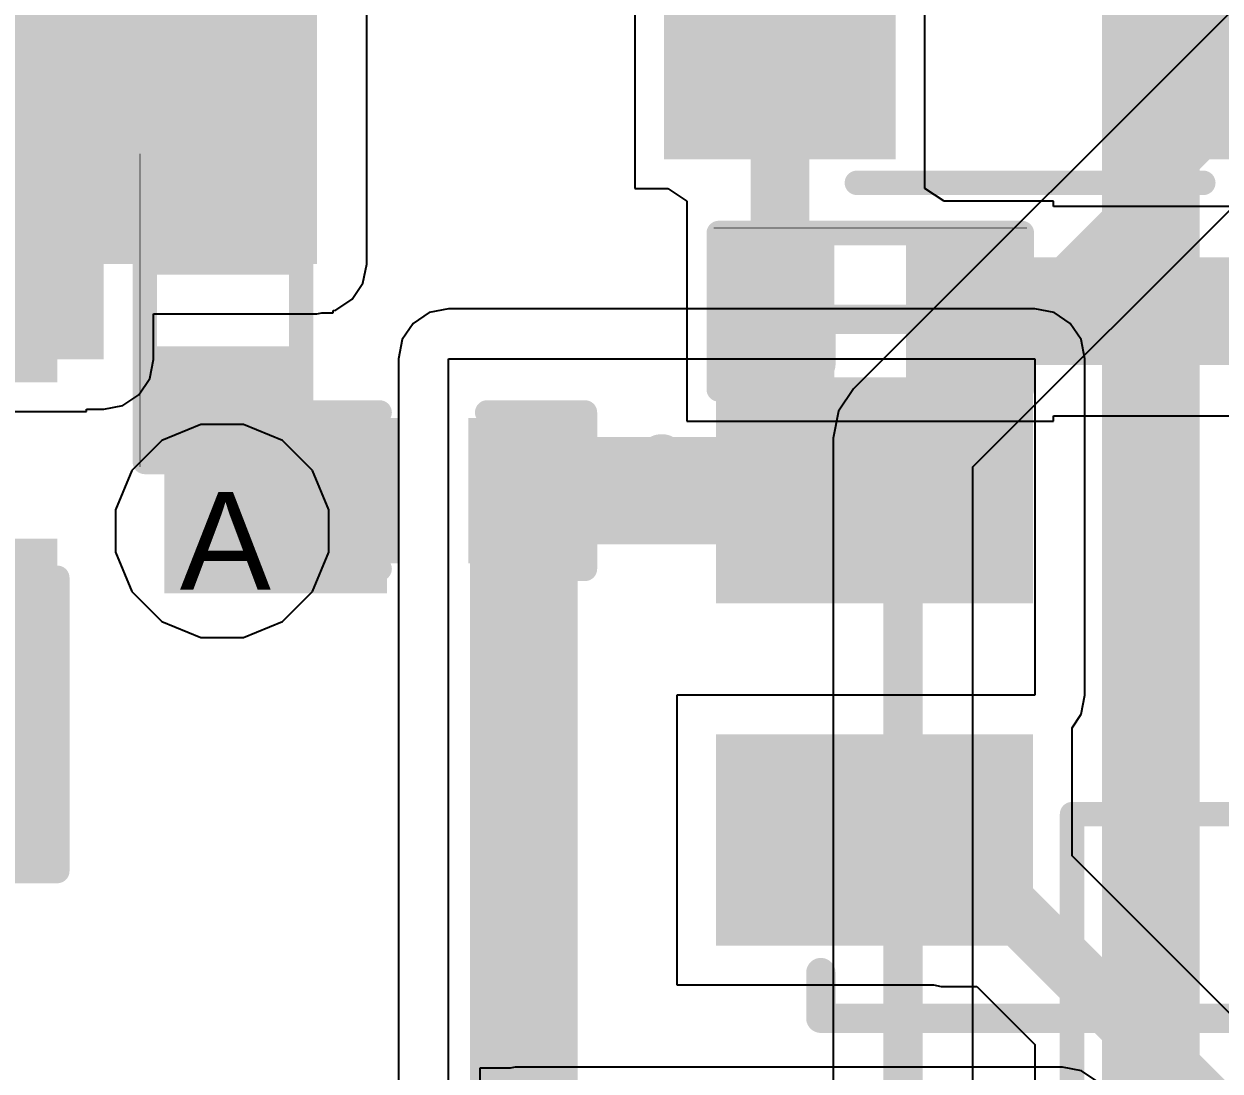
# Model space of a CAD drawing. Header units: inches. Extents: x 0 to 208, y 0 to 213.
# Drawn here: x 5.4922 to 5.7369, y 3.5692 to 3.7835 of the extents above; entities that cross this region are included whole.
import ezdxf

# ---------------------------------------------------------------- set-up
doc = ezdxf.new("R2010")
doc.units = ezdxf.units.IN
doc.header["$MEASUREMENT"] = 0
for name, color, linetype in [('Bottom Layer', 5, 'Continuous'), ('Bottom Overlay', 54, 'Continuous'), ('Bottom Paste', 16, 'Continuous'), ('Bottom Solder', 6, 'Continuous'), ('Drill Drawing', 1, 'Continuous'), ('L2_GND1', 16, 'Continuous'), ('L3_SIG1', 76, 'Continuous'), ('L4_PWR', 90, 'Continuous'), ('L5_GND2', 156, 'Continuous'), ('L6_SIG2', 130, 'Continuous'), ('L7_GND3', 216, 'Continuous'), ('Top Layer', 1, 'Continuous'), ('Top Overlay', 2, 'Continuous'), ('Top Paste', 8, 'Continuous'), ('Top Solder', 216, 'Continuous'), ('Via Holes', 16, 'Continuous')]:
    doc.layers.add(name, color=color, linetype=linetype)
doc.styles.add('Arial', font='', dxfattribs={"height": 0.2})
doc.styles.get('Arial').set_extended_font_data('Arial')

# ---------------------------------------------------------------- blocks, each defined once
blk = doc.blocks.new('SC_74A_B_20')
at = {"layer": 'Bottom Layer'}
for points in [[(-0.0315008, 0.0255888), (-0.0708708, 0.0255888), (-0.0708708, 0.0492108), (-0.0315008, 0.0492108)], [(0.0708692, 0.0255888), (0.0314992, 0.0255888), (0.0314992, 0.0492108), (0.0708692, 0.0492108)], [(-0.0315008, -0.0118112), (-0.0708708, -0.0118112), (-0.0708708, 0.0118108), (-0.0315008, 0.0118108)], [(-0.0315008, -0.0492112), (-0.0708708, -0.0492112), (-0.0708708, -0.0255892), (-0.0315008, -0.0255892)], [(0.0708692, -0.0492112), (0.0314992, -0.0492112), (0.0314992, -0.0255892), (0.0708692, -0.0255892)]]:
    blk.add_hatch(color=5, dxfattribs=at).paths.add_polyline_path(points)
at = {"layer": 'Bottom Paste'}
for points in [[(-0.0315008, 0.0255888), (-0.0708708, 0.0255888), (-0.0708708, 0.0492108), (-0.0315008, 0.0492108)], [(0.0708692, 0.0255888), (0.0314992, 0.0255888), (0.0314992, 0.0492108), (0.0708692, 0.0492108)], [(-0.0315008, -0.0118112), (-0.0708708, -0.0118112), (-0.0708708, 0.0118108), (-0.0315008, 0.0118108)], [(-0.0315008, -0.0492112), (-0.0708708, -0.0492112), (-0.0708708, -0.0255892), (-0.0315008, -0.0255892)], [(0.0708692, -0.0492112), (0.0314992, -0.0492112), (0.0314992, -0.0255892), (0.0708692, -0.0255892)]]:
    blk.add_hatch(color=16, dxfattribs=at).paths.add_polyline_path(points)
at = {"layer": 'Bottom Solder'}
for points in [[(-0.0275008, 0.0215888), (-0.0748708, 0.0215888), (-0.0748708, 0.0532108), (-0.0275008, 0.0532108)], [(0.0748692, 0.0215888), (0.0274992, 0.0215888), (0.0274992, 0.0532108), (0.0748692, 0.0532108)], [(-0.0275008, -0.0158112), (-0.0748708, -0.0158112), (-0.0748708, 0.0158108), (-0.0275008, 0.0158108)], [(-0.0275008, -0.0532112), (-0.0748708, -0.0532112), (-0.0748708, -0.0215892), (-0.0275008, -0.0215892)], [(0.0748692, -0.0532112), (0.0274992, -0.0532112), (0.0274992, -0.0215892), (0.0748692, -0.0215892)]]:
    blk.add_hatch(color=6, dxfattribs=at).paths.add_polyline_path(points)
at = {"layer": 'Bottom Overlay'}
for points in [[(0.0354342, 0.0580218, 0.005, 0.005, 0), (-0.0354318, 0.0580218, 0.005, 0.005, 0)], [(0.0354342, 0.0157458, 0.005, 0.005, 0), (0.0354342, -0.0157502, 0.005, 0.005, 0)], [(-0.0835278, -0.0320002, 0.005, 0.005, 0), (-0.0835278, -0.0420002, 0.005, 0.005, 0)], [(-0.0785278, -0.0370002, 0.005, 0.005, 0), (-0.0835278, -0.0320002, 0.005, 0.005, 0)], [(-0.0785278, -0.0370002, 0.005, 0.005, 0), (-0.0835278, -0.0420002, 0.005, 0.005, 0)], [(0.0354342, -0.0580262, 0.005, 0.005, 0), (-0.0354318, -0.0580262, 0.005, 0.005, 0)]]:
    blk.add_lwpolyline(points, format="xyseb", dxfattribs=at)
for points in [[(-0.0366818, 0.0580218, 0.0025, 0.0025, 1), (-0.0341818, 0.0580218, 0.0025, 0.0025, 1)], [(0.0341842, 0.0580218, 0.0025, 0.0025, 1), (0.0366842, 0.0580218, 0.0025, 0.0025, 1)], [(0.0341842, 0.0157458, 0.0025, 0.0025, 1), (0.0366842, 0.0157458, 0.0025, 0.0025, 1)], [(0.0341842, -0.0157502, 0.0025, 0.0025, 1), (0.0366842, -0.0157502, 0.0025, 0.0025, 1)], [(-0.0847778, -0.0320002, 0.0025, 0.0025, 1), (-0.0822778, -0.0320002, 0.0025, 0.0025, 1)], [(-0.0847778, -0.0320002, 0.0025, 0.0025, 1), (-0.0822778, -0.0320002, 0.0025, 0.0025, 1)], [(-0.0797778, -0.0370002, 0.0025, 0.0025, 1), (-0.0772778, -0.0370002, 0.0025, 0.0025, 1)], [(-0.0797778, -0.0370002, 0.0025, 0.0025, 1), (-0.0772778, -0.0370002, 0.0025, 0.0025, 1)], [(-0.0847778, -0.0420002, 0.0025, 0.0025, 1), (-0.0822778, -0.0420002, 0.0025, 0.0025, 1)], [(-0.0847778, -0.0420002, 0.0025, 0.0025, 1), (-0.0822778, -0.0420002, 0.0025, 0.0025, 1)], [(-0.0366818, -0.0580262, 0.0025, 0.0025, 1), (-0.0341818, -0.0580262, 0.0025, 0.0025, 1)], [(0.0341842, -0.0580262, 0.0025, 0.0025, 1), (0.0366842, -0.0580262, 0.0025, 0.0025, 1)]]:
    blk.add_lwpolyline(points, format="xyseb", close=True, dxfattribs=at)
blk = doc.blocks.new('TF31_30S_0_5SH_800__B_107')
at = {"layer": 'Bottom Overlay'}
for points in [[(-0.3799205, -0.0364182, 0.005, 0.005, 0), (-0.3799205, 0.0068898, 0.005, 0.005, 0)], [(-0.3051185, -0.0364182, 0.005, 0.005, 0), (-0.3799205, -0.0364182, 0.005, 0.005, 0)]]:
    blk.add_lwpolyline(points, format="xyseb", dxfattribs=at)
blk.add_lwpolyline([(-0.3811705, -0.0364182, 0.0025, 0.0025, 1), (-0.3786705, -0.0364182, 0.0025, 0.0025, 1)], format="xyseb", close=True, dxfattribs=at)
blk.add_lwpolyline([(-0.3811705, -0.0364182, 0.0025, 0.0025, 1), (-0.3786705, -0.0364182, 0.0025, 0.0025, 1)], format="xyseb", close=True, dxfattribs=at)
blk = doc.blocks.new('R___0402_B_119')
at = {"layer": 'Bottom Layer'}
for points in [[(-0.009499700000000002, 0.0124998), (-0.009499699999999998, -0.0125002), (-0.0274997, -0.0125002), (-0.0274997, 0.0124998)], [(0.0275003, 0.0124998), (0.0275003, -0.0125002), (0.009500300000000001, -0.0125002), (0.009500299999999998, 0.0124998)]]:
    blk.add_hatch(color=5, dxfattribs=at).paths.add_polyline_path(points)
at = {"layer": 'Bottom Paste'}
for points in [[(-0.009499700000000002, 0.0124998), (-0.009499699999999998, -0.0125002), (-0.0274997, -0.0125002), (-0.0274997, 0.0124998)], [(0.0275003, 0.0124998), (0.0275003, -0.0125002), (0.009500300000000001, -0.0125002), (0.009500299999999998, 0.0124998)]]:
    blk.add_hatch(color=16, dxfattribs=at).paths.add_polyline_path(points)
at = {"layer": 'Bottom Solder'}
for points in [[(-0.007334300000000001, 0.0146652), (-0.007334299999999998, -0.0146656), (-0.0296651, -0.0146656), (-0.0296651, 0.0146652)], [(0.0296657, 0.0146652), (0.0296657, -0.0146656), (0.007334900000000002, -0.0146656), (0.007334899999999998, 0.0146652)]]:
    blk.add_hatch(color=6, dxfattribs=at).paths.add_polyline_path(points)
at = {"layer": 'Bottom Overlay'}
for points in [[(-0.0309997, 0.0159998, 0.005, 0.005, 0), (-0.0309997, -0.0160002, 0.005, 0.005, 0)], [(-0.0309997, 0.0159998, 0.005, 0.005, 0), (0.0310003, 0.0159998, 0.005, 0.005, 0)], [(0.0310003, 0.0159998, 0.005, 0.005, 0), (0.0310003, -0.0160002, 0.005, 0.005, 0)], [(-0.0319997, 0.0169998, 0.000127, 0.000127, 0), (0.0320003, 0.0169998, 0.000127, 0.000127, 0)], [(-0.0309997, -0.0160002, 0.005, 0.005, 0), (0.0310003, -0.0160002, 0.005, 0.005, 0)]]:
    blk.add_lwpolyline(points, format="xyseb", dxfattribs=at)
for points in [[(-0.0322497, 0.0159998, 0.0025, 0.0025, 1), (-0.0297497, 0.0159998, 0.0025, 0.0025, 1)], [(-0.0322497, 0.0159998, 0.0025, 0.0025, 1), (-0.0297497, 0.0159998, 0.0025, 0.0025, 1)], [(0.0297503, 0.0159998, 0.0025, 0.0025, 1), (0.0322503, 0.0159998, 0.0025, 0.0025, 1)], [(0.0297503, 0.0159998, 0.0025, 0.0025, 1), (0.0322503, 0.0159998, 0.0025, 0.0025, 1)], [(-0.0320314, 0.0169998, 6.35e-05, 6.35e-05, 1), (-0.031968, 0.0169998, 6.35e-05, 6.35e-05, 1)], [(0.0319686, 0.0169998, 6.35e-05, 6.35e-05, 1), (0.032032, 0.0169998, 6.35e-05, 6.35e-05, 1)], [(-0.0322497, -0.0160002, 0.0025, 0.0025, 1), (-0.0297497, -0.0160002, 0.0025, 0.0025, 1)], [(-0.0322497, -0.0160002, 0.0025, 0.0025, 1), (-0.0297497, -0.0160002, 0.0025, 0.0025, 1)], [(0.0297503, -0.0160002, 0.0025, 0.0025, 1), (0.0322503, -0.0160002, 0.0025, 0.0025, 1)], [(0.0297503, -0.0160002, 0.0025, 0.0025, 1), (0.0322503, -0.0160002, 0.0025, 0.0025, 1)]]:
    blk.add_lwpolyline(points, format="xyseb", close=True, dxfattribs=at)
blk = doc.blocks.new('R___0402_B_324')
at = {"layer": 'Bottom Layer'}
for points in [[(-0.009499899999999997, 0.0124991), (-0.009499900000000002, -0.0125009), (-0.0274999, -0.0125009), (-0.0274999, 0.0124991)], [(0.0275001, 0.0124991), (0.0275001, -0.0125009), (0.009500099999999997, -0.0125009), (0.009500100000000003, 0.0124991)]]:
    blk.add_hatch(color=5, dxfattribs=at).paths.add_polyline_path(points)
at = {"layer": 'Bottom Paste'}
for points in [[(-0.009499899999999997, 0.0124991), (-0.009499900000000002, -0.0125009), (-0.0274999, -0.0125009), (-0.0274999, 0.0124991)], [(0.0275001, 0.0124991), (0.0275001, -0.0125009), (0.009500099999999997, -0.0125009), (0.009500100000000003, 0.0124991)]]:
    blk.add_hatch(color=16, dxfattribs=at).paths.add_polyline_path(points)
at = {"layer": 'Bottom Solder'}
for points in [[(-0.007334499999999997, 0.0146645), (-0.007334500000000003, -0.0146663), (-0.0296653, -0.0146663), (-0.0296653, 0.0146645)], [(0.0296655, 0.0146645), (0.0296655, -0.0146663), (0.007334699999999997, -0.0146663), (0.007334700000000003, 0.0146645)]]:
    blk.add_hatch(color=6, dxfattribs=at).paths.add_polyline_path(points)
at = {"layer": 'Bottom Overlay'}
for points in [[(-0.0309999, -0.0160009, 0.005, 0.005, 0), (-0.0309999, 0.0159991, 0.005, 0.005, 0)], [(-0.0309999, 0.0159991, 0.005, 0.005, 0), (0.0310001, 0.0159991, 0.005, 0.005, 0)], [(0.0310001, -0.0160009, 0.005, 0.005, 0), (0.0310001, 0.0159991, 0.005, 0.005, 0)], [(-0.0319999, 0.0169991, 0.000127, 0.000127, 0), (0.0320001, 0.0169991, 0.000127, 0.000127, 0)], [(-0.0309999, -0.0160009, 0.005, 0.005, 0), (0.0310001, -0.0160009, 0.005, 0.005, 0)]]:
    blk.add_lwpolyline(points, format="xyseb", dxfattribs=at)
for points in [[(-0.0322499, 0.0159991, 0.0025, 0.0025, 1), (-0.0297499, 0.0159991, 0.0025, 0.0025, 1)], [(-0.0322499, 0.0159991, 0.0025, 0.0025, 1), (-0.0297499, 0.0159991, 0.0025, 0.0025, 1)], [(0.0297501, 0.0159991, 0.0025, 0.0025, 1), (0.0322501, 0.0159991, 0.0025, 0.0025, 1)], [(0.0297501, 0.0159991, 0.0025, 0.0025, 1), (0.0322501, 0.0159991, 0.0025, 0.0025, 1)], [(-0.0320316, 0.0169991, 6.35e-05, 6.35e-05, 1), (-0.0319682, 0.0169991, 6.35e-05, 6.35e-05, 1)], [(0.0319684, 0.0169991, 6.35e-05, 6.35e-05, 1), (0.0320318, 0.0169991, 6.35e-05, 6.35e-05, 1)], [(-0.0322499, -0.0160009, 0.0025, 0.0025, 1), (-0.0297499, -0.0160009, 0.0025, 0.0025, 1)], [(-0.0322499, -0.0160009, 0.0025, 0.0025, 1), (-0.0297499, -0.0160009, 0.0025, 0.0025, 1)], [(0.0297501, -0.0160009, 0.0025, 0.0025, 1), (0.0322501, -0.0160009, 0.0025, 0.0025, 1)], [(0.0297501, -0.0160009, 0.0025, 0.0025, 1), (0.0322501, -0.0160009, 0.0025, 0.0025, 1)]]:
    blk.add_lwpolyline(points, format="xyseb", close=True, dxfattribs=at)
blk = doc.blocks.new('SMD3535_330')
at = {"layer": 'Top Layer'}
for points in [[(-0.0948829, 0.0546665), (-0.0340559, 0.0546665), (-0.0340559, 0.0154145), (-0.0948829, 0.0154145)], [(0.0340571, 0.0546665), (0.0948841, 0.0546665), (0.0948841, 0.0154145), (0.0340571, 0.0154145)], [(-0.0948829, -0.0154135), (-0.0340559, -0.0154135), (-0.0340559, -0.0546655), (-0.0948829, -0.0546655)], [(0.0340571, -0.0154135), (0.0948841, -0.0154135), (0.0948841, -0.0546655), (0.0340571, -0.0546655)]]:
    blk.add_hatch(color=1, dxfattribs=at).paths.add_polyline_path(points)
at = {"layer": 'Top Paste'}
for points in [[(-0.0948829, 0.0546665), (-0.0340559, 0.0546665), (-0.0340559, 0.0154145), (-0.0948829, 0.0154145)], [(0.0340571, 0.0546665), (0.0948841, 0.0546665), (0.0948841, 0.0154145), (0.0340571, 0.0154145)], [(-0.0948829, -0.0154135), (-0.0340559, -0.0154135), (-0.0340559, -0.0546655), (-0.0948829, -0.0546655)], [(0.0340571, -0.0154135), (0.0948841, -0.0154135), (0.0948841, -0.0546655), (0.0340571, -0.0546655)]]:
    blk.add_hatch(color=8, dxfattribs=at).paths.add_polyline_path(points)
at = {"layer": 'Top Solder'}
for points in [[(-0.0968829, 0.0566665), (-0.0320559, 0.0566665), (-0.0320559, 0.0134145), (-0.0968829, 0.0134145)], [(0.0320571, 0.0566665), (0.0968841, 0.0566665), (0.0968841, 0.0134145), (0.0320571, 0.0134145)], [(-0.0968829, -0.0134135), (-0.0320559, -0.0134135), (-0.0320559, -0.0566655), (-0.0968829, -0.0566655)], [(0.0320571, -0.0134135), (0.0968841, -0.0134135), (0.0968841, -0.0566655), (0.0320571, -0.0566655)]]:
    blk.add_hatch(color=216, dxfattribs=at).paths.add_polyline_path(points)
at = {"layer": 'Top Overlay'}
for points in [[(-0.0754414, 0.0715045, 0.006, 0.006, 0), (0.0754406, 0.0715045, 0.006, 0.006, 0)], [(-0.0754414, 0.0621605, 0.006, 0.006, 0), (-0.0754414, 0.0715045, 0.006, 0.006, 0)], [(0.0754406, 0.0621605, 0.006, 0.006, 0), (0.0754406, 0.0715045, 0.006, 0.006, 0)], [(-0.1079994, 0.0430005, 0.01, 0.01, 0), (-0.1029994, 0.0380005, 0.01, 0.01, 0)], [(-0.1079994, 0.0330005, 0.01, 0.01, 0), (-0.1079994, 0.0430005, 0.01, 0.01, 0)], [(-0.1079994, 0.0330005, 0.01, 0.01, 0), (-0.1029994, 0.0380005, 0.01, 0.01, 0)], [(0.1000006, -0.0349995, 0.01, 0.01, 0), (0.1150006, -0.0349995, 0.01, 0.01, 0)], [(-0.0754414, -0.0715035, 0.006, 0.006, 0), (-0.0754414, -0.0621615, 0.006, 0.006, 0)], [(0.0754406, -0.0715035, 0.006, 0.006, 0), (0.0754406, -0.0621615, 0.006, 0.006, 0)], [(0.0844406, -0.0805035, 0.006, 0.006, 0), (0.0844406, -0.0621615, 0.006, 0.006, 0)], [(-0.0754414, -0.0715035, 0.006, 0.006, 0), (0.0754406, -0.0715035, 0.006, 0.006, 0)], [(0.0699526, -0.0805035, 0.006, 0.006, 0), (0.0844406, -0.0805035, 0.006, 0.006, 0)]]:
    blk.add_lwpolyline(points, format="xyseb", dxfattribs=at)
for points in [[(-0.0769414, 0.0715045, 0.003, 0.003, 1), (-0.0739414, 0.0715045, 0.003, 0.003, 1)], [(-0.0769414, 0.0715045, 0.003, 0.003, 1), (-0.0739414, 0.0715045, 0.003, 0.003, 1)], [(0.0739406, 0.0715045, 0.003, 0.003, 1), (0.0769406, 0.0715045, 0.003, 0.003, 1)], [(0.0739406, 0.0715045, 0.003, 0.003, 1), (0.0769406, 0.0715045, 0.003, 0.003, 1)], [(-0.0769414, 0.0621605, 0.003, 0.003, 1), (-0.0739414, 0.0621605, 0.003, 0.003, 1)], [(0.0739406, 0.0621605, 0.003, 0.003, 1), (0.0769406, 0.0621605, 0.003, 0.003, 1)], [(-0.1104994, 0.0430005, 0.005, 0.005, 1), (-0.1054994, 0.0430005, 0.005, 0.005, 1)], [(-0.1104994, 0.0430005, 0.005, 0.005, 1), (-0.1054994, 0.0430005, 0.005, 0.005, 1)], [(-0.1054994, 0.0380005, 0.005, 0.005, 1), (-0.1004994, 0.0380005, 0.005, 0.005, 1)], [(-0.1054994, 0.0380005, 0.005, 0.005, 1), (-0.1004994, 0.0380005, 0.005, 0.005, 1)], [(-0.1104994, 0.0330005, 0.005, 0.005, 1), (-0.1054994, 0.0330005, 0.005, 0.005, 1)], [(-0.1104994, 0.0330005, 0.005, 0.005, 1), (-0.1054994, 0.0330005, 0.005, 0.005, 1)], [(0.0975006, -0.0349995, 0.005, 0.005, 1), (0.1025006, -0.0349995, 0.005, 0.005, 1)], [(0.1125006, -0.0349995, 0.005, 0.005, 1), (0.1175006, -0.0349995, 0.005, 0.005, 1)], [(-0.0769414, -0.0621615, 0.003, 0.003, 1), (-0.0739414, -0.0621615, 0.003, 0.003, 1)], [(0.0739406, -0.0621615, 0.003, 0.003, 1), (0.0769406, -0.0621615, 0.003, 0.003, 1)], [(0.0829406, -0.0621615, 0.003, 0.003, 1), (0.0859406, -0.0621615, 0.003, 0.003, 1)], [(-0.0769414, -0.0715035, 0.003, 0.003, 1), (-0.0739414, -0.0715035, 0.003, 0.003, 1)], [(-0.0769414, -0.0715035, 0.003, 0.003, 1), (-0.0739414, -0.0715035, 0.003, 0.003, 1)], [(0.0739406, -0.0715035, 0.003, 0.003, 1), (0.0769406, -0.0715035, 0.003, 0.003, 1)], [(0.0739406, -0.0715035, 0.003, 0.003, 1), (0.0769406, -0.0715035, 0.003, 0.003, 1)], [(0.0684526, -0.0805035, 0.003, 0.003, 1), (0.0714526, -0.0805035, 0.003, 0.003, 1)], [(0.0829406, -0.0805035, 0.003, 0.003, 1), (0.0859406, -0.0805035, 0.003, 0.003, 1)], [(0.0829406, -0.0805035, 0.003, 0.003, 1), (0.0859406, -0.0805035, 0.003, 0.003, 1)]]:
    blk.add_lwpolyline(points, format="xyseb", close=True, dxfattribs=at)
blk = doc.blocks.new('C___0402_333')
at = {"layer": 'Top Layer'}
for points in [[(-0.0274986, -0.0124998), (-0.0274986, 0.0125002), (-0.0094986, 0.0125002), (-0.009498600000000001, -0.0124998)], [(0.009501399999999998, -0.0124998), (0.009501400000000002, 0.0125002), (0.0275014, 0.0125002), (0.0275014, -0.0124998)]]:
    blk.add_hatch(color=1, dxfattribs=at).paths.add_polyline_path(points)
at = {"layer": 'Top Paste'}
for points in [[(-0.0274986, -0.0124998), (-0.0274986, 0.0125002), (-0.0094986, 0.0125002), (-0.009498600000000001, -0.0124998)], [(0.009501399999999998, -0.0124998), (0.009501400000000002, 0.0125002), (0.0275014, 0.0125002), (0.0275014, -0.0124998)]]:
    blk.add_hatch(color=8, dxfattribs=at).paths.add_polyline_path(points)
at = {"layer": 'Top Solder'}
for points in [[(-0.0298608, -0.014862), (-0.0298608, 0.0148624), (-0.007136399999999998, 0.0148624), (-0.007136400000000001, -0.014862)], [(0.007139199999999998, -0.014862), (0.007139200000000002, 0.0148624), (0.0298636, 0.0148624), (0.0298636, -0.014862)]]:
    blk.add_hatch(color=216, dxfattribs=at).paths.add_polyline_path(points)
at = {"layer": 'Top Overlay'}
for points in [[(-0.0309986, 0.0160002, 0.005, 0.005, 0), (-0.0109986, 0.0160002, 0.005, 0.005, 0)], [(-0.0309986, -0.0159998, 0.005, 0.005, 0), (-0.0309986, 0.0160002, 0.005, 0.005, 0)], [(0.0110014, 0.0160002, 0.005, 0.005, 0), (0.0310014, 0.0160002, 0.005, 0.005, 0)], [(0.0310014, -0.0159998, 0.005, 0.005, 0), (0.0310014, 0.0160002, 0.005, 0.005, 0)], [(-0.0309986, -0.0159998, 0.005, 0.005, 0), (-0.0109986, -0.0159998, 0.005, 0.005, 0)], [(0.0110014, -0.0159998, 0.005, 0.005, 0), (0.0310014, -0.0159998, 0.005, 0.005, 0)]]:
    blk.add_lwpolyline(points, format="xyseb", dxfattribs=at)
for points in [[(-0.0322486, 0.0160002, 0.0025, 0.0025, 1), (-0.0297486, 0.0160002, 0.0025, 0.0025, 1)], [(-0.0322486, 0.0160002, 0.0025, 0.0025, 1), (-0.0297486, 0.0160002, 0.0025, 0.0025, 1)], [(-0.0122486, 0.0160002, 0.0025, 0.0025, 1), (-0.0097486, 0.0160002, 0.0025, 0.0025, 1)], [(0.0097514, 0.0160002, 0.0025, 0.0025, 1), (0.0122514, 0.0160002, 0.0025, 0.0025, 1)], [(0.0297514, 0.0160002, 0.0025, 0.0025, 1), (0.0322514, 0.0160002, 0.0025, 0.0025, 1)], [(0.0297514, 0.0160002, 0.0025, 0.0025, 1), (0.0322514, 0.0160002, 0.0025, 0.0025, 1)], [(-0.0322486, -0.0159998, 0.0025, 0.0025, 1), (-0.0297486, -0.0159998, 0.0025, 0.0025, 1)], [(-0.0322486, -0.0159998, 0.0025, 0.0025, 1), (-0.0297486, -0.0159998, 0.0025, 0.0025, 1)], [(-0.0122486, -0.0159998, 0.0025, 0.0025, 1), (-0.0097486, -0.0159998, 0.0025, 0.0025, 1)], [(0.0097514, -0.0159998, 0.0025, 0.0025, 1), (0.0122514, -0.0159998, 0.0025, 0.0025, 1)], [(0.0297514, -0.0159998, 0.0025, 0.0025, 1), (0.0322514, -0.0159998, 0.0025, 0.0025, 1)], [(0.0297514, -0.0159998, 0.0025, 0.0025, 1), (0.0322514, -0.0159998, 0.0025, 0.0025, 1)]]:
    blk.add_lwpolyline(points, format="xyseb", close=True, dxfattribs=at)
blk = doc.blocks.new('C___1206_B_582')
at = {"layer": 'Bottom Layer'}
for points in [[(-0.0799993, 0.0350002), (-0.0199993, 0.0350002), (-0.0199993, -0.0349998), (-0.0799993, -0.0349998)], [(0.0200007, 0.0350002), (0.0800007, 0.0350002), (0.0800007, -0.0349998), (0.0200007, -0.0349998)]]:
    blk.add_hatch(color=5, dxfattribs=at).paths.add_polyline_path(points)
at = {"layer": 'Bottom Paste'}
for points in [[(-0.0799993, 0.0350002), (-0.0199993, 0.0350002), (-0.0199993, -0.0349998), (-0.0799993, -0.0349998)], [(0.0200007, 0.0350002), (0.0800007, 0.0350002), (0.0800007, -0.0349998), (0.0200007, -0.0349998)]]:
    blk.add_hatch(color=16, dxfattribs=at).paths.add_polyline_path(points)
at = {"layer": 'Bottom Solder'}
for points in [[(-0.0839993, 0.0390002), (-0.0159993, 0.0390002), (-0.0159993, -0.0389998), (-0.0839993, -0.0389998)], [(0.0160007, 0.0390002), (0.0840007, 0.0390002), (0.0840007, -0.0389998), (0.0160007, -0.0389998)]]:
    blk.add_hatch(color=6, dxfattribs=at).paths.add_polyline_path(points)
at = {"layer": 'Bottom Overlay'}
for points in [[(-0.0839993, 0.0390002, 0.005, 0.005, 0), (-0.0239993, 0.0390002, 0.005, 0.005, 0)], [(-0.0839993, 0.0390002, 0.005, 0.005, 0), (-0.0839993, -0.0389998, 0.005, 0.005, 0)], [(0.0240007, 0.0390002, 0.005, 0.005, 0), (0.0840007, 0.0390002, 0.005, 0.005, 0)], [(0.0840007, 0.0390002, 0.005, 0.005, 0), (0.0840007, -0.0389998, 0.005, 0.005, 0)], [(-0.0839993, -0.0389998, 0.005, 0.005, 0), (-0.0239993, -0.0389998, 0.005, 0.005, 0)], [(0.0240007, -0.0389998, 0.005, 0.005, 0), (0.0840007, -0.0389998, 0.005, 0.005, 0)]]:
    blk.add_lwpolyline(points, format="xyseb", dxfattribs=at)
for points in [[(-0.0852493, 0.0390002, 0.0025, 0.0025, 1), (-0.0827493, 0.0390002, 0.0025, 0.0025, 1)], [(-0.0852493, 0.0390002, 0.0025, 0.0025, 1), (-0.0827493, 0.0390002, 0.0025, 0.0025, 1)], [(-0.0252493, 0.0390002, 0.0025, 0.0025, 1), (-0.0227493, 0.0390002, 0.0025, 0.0025, 1)], [(0.0227507, 0.0390002, 0.0025, 0.0025, 1), (0.0252507, 0.0390002, 0.0025, 0.0025, 1)], [(0.0827507, 0.0390002, 0.0025, 0.0025, 1), (0.0852507, 0.0390002, 0.0025, 0.0025, 1)], [(0.0827507, 0.0390002, 0.0025, 0.0025, 1), (0.0852507, 0.0390002, 0.0025, 0.0025, 1)], [(-0.0852493, -0.0389998, 0.0025, 0.0025, 1), (-0.0827493, -0.0389998, 0.0025, 0.0025, 1)], [(-0.0852493, -0.0389998, 0.0025, 0.0025, 1), (-0.0827493, -0.0389998, 0.0025, 0.0025, 1)], [(-0.0252493, -0.0389998, 0.0025, 0.0025, 1), (-0.0227493, -0.0389998, 0.0025, 0.0025, 1)], [(0.0227507, -0.0389998, 0.0025, 0.0025, 1), (0.0252507, -0.0389998, 0.0025, 0.0025, 1)], [(0.0827507, -0.0389998, 0.0025, 0.0025, 1), (0.0852507, -0.0389998, 0.0025, 0.0025, 1)], [(0.0827507, -0.0389998, 0.0025, 0.0025, 1), (0.0852507, -0.0389998, 0.0025, 0.0025, 1)]]:
    blk.add_lwpolyline(points, format="xyseb", close=True, dxfattribs=at)

msp = doc.modelspace()

# ---------------------------------------------------------------- hatches: boundary and pattern name
at = {"layer": 'Bottom Layer'}
for points in [[(5.3659458, 3.7148462), (5.5084998, 3.7148462), (5.5084998, 3.8926702), (5.3659458, 3.8926702)], [(5.48211, 3.7343682), (5.55211, 3.7343682), (5.55211, 3.8926702), (5.48211, 3.8926702)], [(5.5445418, 3.7153682), (5.5208778, 3.7153682), (5.5208778, 3.6797502), (5.5445418, 3.6797502)]]:
    msp.add_hatch(color=5, dxfattribs=at).paths.add_polyline_path(points)
h = msp.add_hatch(color=5, dxfattribs=at)
edge = h.paths.add_edge_path()
edge.add_arc((5.5327298, 3.6797502), 0.011811, 0, 360)
at = {"layer": 'L2_GND1'}
h = msp.add_hatch(color=16, dxfattribs=at)
edge = h.paths.add_edge_path()
edge.add_arc((5.5327298, 3.6797502), 0.011811, 0, 360)
at = {"layer": 'L3_SIG1'}
h = msp.add_hatch(color=76, dxfattribs=at)
edge = h.paths.add_edge_path()
edge.add_arc((5.5327298, 3.6797502), 0.011811, 0, 360)
at = {"layer": 'L4_PWR'}
h = msp.add_hatch(color=90, dxfattribs=at)
edge = h.paths.add_edge_path()
edge.add_arc((5.5327298, 3.6797502), 0.011811, 0, 360)
at = {"layer": 'L5_GND2'}
h = msp.add_hatch(color=156, dxfattribs=at)
edge = h.paths.add_edge_path()
edge.add_arc((5.5327298, 3.6797502), 0.011811, 0, 360)
at = {"layer": 'L6_SIG2'}
h = msp.add_hatch(color=130, dxfattribs=at)
edge = h.paths.add_edge_path()
edge.add_arc((5.5327298, 3.6797502), 0.011811, 0, 360)
at = {"layer": 'L7_GND3'}
h = msp.add_hatch(color=216, dxfattribs=at)
edge = h.paths.add_edge_path()
edge.add_arc((5.5327298, 3.6797502), 0.011811, 0, 360)
at = {"layer": 'Top Layer'}
msp.add_hatch(color=1, dxfattribs=at).paths.add_polyline_path([(5.5208778, 3.6669702), (5.5664398, 3.6669702), (5.5664398, 3.7005002), (5.5208778, 3.7005002)])
h = msp.add_hatch(color=1, dxfattribs=at)
edge = h.paths.add_edge_path()
edge.add_arc((5.5327298, 3.6797502), 0.011811, 0, 360)
at = {"layer": 'Via Holes'}
h = msp.add_hatch(color=7, dxfattribs=at)
edge = h.paths.add_edge_path()
edge.add_arc((5.5327298, 3.6797502), 0.0059055, 0, 360)

# ---------------------------------------------------------------- linework, layer by layer
at = {"layer": 'Bottom Layer'}
for p, q in [((5.5623059, 3.7343682), (5.5623059, 3.8926703)), ((5.6171308, 3.7934112), (5.6171308, 3.7497892)), ((5.6765008, 3.7497893), (5.6765008, 3.7934112)), ((5.6171308, 3.7497892), (5.6238775, 3.7497892)), ((5.6238775, 3.7497892), (5.6278118, 3.7472161)), ((5.6804351, 3.7472162), (5.6765008, 3.7497893)), ((5.6278118, 3.7472161), (5.6278118, 3.7022162)), ((5.7028118, 3.7472162), (5.6804351, 3.7472162)), ((5.7028118, 3.7461276), (5.7028118, 3.7472162)), ((5.7675018, 3.7461276), (5.7028118, 3.7461276)), ((5.5615298, 3.7304664), (5.5623059, 3.7343682)), ((5.5593196, 3.7271586), (5.5615298, 3.7304664)), ((5.5560118, 3.7249484), (5.5593196, 3.7271586)), ((5.55211, 3.7241723), (5.5530949, 3.7243682)), ((5.5530949, 3.7243682), (5.5554098, 3.7243682)), ((5.5554098, 3.7248287), (5.5560118, 3.7249484)), ((5.5554098, 3.7243682), (5.5554098, 3.7248287)), ((5.5186957, 3.7148462), (5.5186957, 3.7241723)), ((5.5186957, 3.7241723), (5.55211, 3.7241723)), ((5.5179196, 3.7109444), (5.5186957, 3.7148462)), ((5.5157094, 3.7076366), (5.5179196, 3.7109444)), ((5.5124016, 3.7054264), (5.5157094, 3.7076366)), ((5.5049998, 3.7041722), (5.5049998, 3.7046503)), ((5.5049998, 3.7046503), (5.5084998, 3.7046503)), ((5.5084998, 3.7046503), (5.5124016, 3.7054264)), ((5.4592887, 3.7041722), (5.5049998, 3.7041722)), ((5.6278118, 3.7022162), (5.7028118, 3.7022162)), ((5.7028118, 3.7022162), (5.7028118, 3.7033048)), ((5.7028118, 3.7033048), (5.7625587, 3.7033048)), ((5.5916549, 3.5698462), (5.5854398, 3.5698462)), ((5.5854398, 3.5698462), (5.5854398, 3.5670622)), ((5.5926398, 3.5700421), (5.5916549, 3.5698462)), ((5.7046138, 3.5700421), (5.5926398, 3.5700421)), ((5.7085156, 3.569266), (5.7046138, 3.5700421)), ((5.7118234, 3.5670558), (5.7085156, 3.569266))]:
    msp.add_line(p, q, dxfattribs=at)
for points in [[(5.6468118, 3.7715962, 0.012, 0.012, 0), (5.6468158, 3.7716002, 0.012, 0.012, 0)], [(5.6468118, 3.7247162, 0.012, 0.012, 0), (5.6468118, 3.7715962, 0.012, 0.012, 0)], [(5.6838118, 3.7247162, 0.022, 0.022, 0), (5.7675018, 3.7247162, 0.022, 0.022, 0)]]:
    msp.add_lwpolyline(points, format="xyseb", dxfattribs=at)
for points in [[(5.6438118, 3.7715962, 0.006, 0.006, 1), (5.6498118, 3.7715962, 0.006, 0.006, 1)], [(5.6438118, 3.7715962, 0.006, 0.006, 1), (5.6498118, 3.7715962, 0.006, 0.006, 1)], [(5.6438158, 3.7716002, 0.006, 0.006, 1), (5.6498158, 3.7716002, 0.006, 0.006, 1)], [(5.6783118, 3.7247162, 0.011, 0.011, 1), (5.6893118, 3.7247162, 0.011, 0.011, 1)], [(5.6438118, 3.7247162, 0.006, 0.006, 1), (5.6498118, 3.7247162, 0.006, 0.006, 1)]]:
    msp.add_lwpolyline(points, format="xyseb", close=True, dxfattribs=at)
at = {"layer": 'L2_GND1'}
for p, q in [((5.5283913, 3.7015612), (5.5203749, 3.6982407)), ((5.5370683, 3.7015612), (5.5283913, 3.7015612)), ((5.5450847, 3.6982407), (5.5370683, 3.7015612)), ((5.5203749, 3.6982407), (5.5142393, 3.6921051)), ((5.5512203, 3.6921051), (5.5450847, 3.6982407)), ((5.5142393, 3.6921051), (5.5109188, 3.6840887)), ((5.5545408, 3.6840887), (5.5512203, 3.6921051)), ((5.5109188, 3.6840887), (5.5109188, 3.6754117)), ((5.5545408, 3.6754117), (5.5545408, 3.6840887)), ((5.5109188, 3.6754117), (5.5142393, 3.6673953)), ((5.5512203, 3.6673953), (5.5545408, 3.6754117)), ((5.5142393, 3.6673953), (5.5203749, 3.6612597)), ((5.5450847, 3.6612597), (5.5512203, 3.6673953)), ((5.5203749, 3.6612597), (5.5283913, 3.6579392)), ((5.5370683, 3.6579392), (5.5450847, 3.6612597)), ((5.5283913, 3.6579392), (5.5370683, 3.6579392))]:
    msp.add_line(p, q, dxfattribs=at)
at = {"layer": 'L4_PWR'}
for p, q in [((5.5283913, 3.7015612), (5.5203749, 3.6982407)), ((5.5370683, 3.7015612), (5.5283913, 3.7015612)), ((5.5450847, 3.6982407), (5.5370683, 3.7015612)), ((5.5203749, 3.6982407), (5.5142393, 3.6921051)), ((5.5512203, 3.6921051), (5.5450847, 3.6982407)), ((5.5142393, 3.6921051), (5.5109188, 3.6840887)), ((5.5545408, 3.6840887), (5.5512203, 3.6921051)), ((5.5109188, 3.6840887), (5.5109188, 3.6754117)), ((5.5545408, 3.6754117), (5.5545408, 3.6840887)), ((5.5109188, 3.6754117), (5.5142393, 3.6673953)), ((5.5512203, 3.6673953), (5.5545408, 3.6754117)), ((5.5142393, 3.6673953), (5.5203749, 3.6612597)), ((5.5450847, 3.6612597), (5.5512203, 3.6673953)), ((5.5203749, 3.6612597), (5.5283913, 3.6579392)), ((5.5370683, 3.6579392), (5.5450847, 3.6612597)), ((5.5283913, 3.6579392), (5.5370683, 3.6579392))]:
    msp.add_line(p, q, dxfattribs=at)
msp.add_lwpolyline([(5.7227058, 3.5213822, 0.02, 0.02, 0), (5.7227058, 3.8059122, 0.02, 0.02, 0)], format="xyseb", dxfattribs=at)
at = {"layer": 'L6_SIG2'}
for p, q in [((5.7609168, 3.8078761), (5.6619065, 3.7088659)), ((5.6862743, 3.6928597), (5.7811037, 3.7876892)), ((5.6619065, 3.7088659), (5.6588123, 3.7042349)), ((5.6588123, 3.7042349), (5.6577256, 3.6987724)), ((5.6577256, 3.6987724), (5.6577257, 3.6987719)), ((5.6577257, 3.6987719), (5.6577257, 2.7039126)), ((5.6862743, 2.6980005), (5.6862743, 3.6928597))]:
    msp.add_line(p, q, dxfattribs=at)
for points in [[(5.672, 3.6987724, 0.008, 0.008, 0), (5.7827278, 3.8095002, 0.008, 0.008, 0)], [(5.672, 2.698, 0.008, 0.008, 0), (5.672, 3.6987724, 0.008, 0.008, 0)]]:
    msp.add_lwpolyline(points, format="xyseb", dxfattribs=at)
msp.add_lwpolyline([(5.67, 3.6987724, 0.004, 0.004, 1), (5.674, 3.6987724, 0.004, 0.004, 1)], format="xyseb", close=True, dxfattribs=at)
msp.add_lwpolyline([(5.67, 3.6987724, 0.004, 0.004, 1), (5.674, 3.6987724, 0.004, 0.004, 1)], format="xyseb", close=True, dxfattribs=at)
at = {"layer": 'Top Layer'}
for p, q in [((5.5750982, 3.7244198), (5.5717904, 3.7222096)), ((5.579, 3.7251959), (5.5750982, 3.7244198)), ((5.699, 3.7251959), (5.579, 3.7251959)), ((5.7029018, 3.7244198), (5.699, 3.7251959)), ((5.7062096, 3.7222096), (5.7029018, 3.7244198)), ((5.5717904, 3.7222096), (5.5695802, 3.7189018)), ((5.7084198, 3.7189018), (5.7062096, 3.7222096)), ((5.5695802, 3.7189018), (5.5688041, 3.715)), ((5.7091959, 3.715), (5.7084198, 3.7189018)), ((5.5688041, 3.715), (5.5688041, 3.3047832)), ((5.579, 3.3047832), (5.579, 3.715)), ((5.579, 3.715), (5.699, 3.715)), ((5.699, 3.715), (5.699, 3.6461422)), ((5.7091959, 3.6461422), (5.7091959, 3.715)), ((5.699, 3.6461422), (5.6257563, 3.6461422)), ((5.6257563, 3.6461422), (5.6257563, 3.5868902)), ((5.7084198, 3.6422404), (5.7091959, 3.6461422)), ((5.7065833, 3.6394919), (5.7084198, 3.6422404)), ((5.7065833, 3.6132675), (5.7065833, 3.6394919)), ((5.7775546, 3.5422962), (5.7065833, 3.6132675)), ((5.6257563, 3.5868902), (5.6782197, 3.5868902)), ((5.6782197, 3.5868902), (5.6797958, 3.5865767)), ((5.6797958, 3.5865767), (5.6871325, 3.5865767)), ((5.6871325, 3.5865767), (5.699, 3.5747092)), ((5.699, 3.5747092), (5.699, 3.4722162))]:
    msp.add_line(p, q, dxfattribs=at)
for points in [[(5.5944398, 3.5197868, 0.022, 0.022, 0), (5.5944398, 3.6880002, 0.022, 0.022, 0)], [(5.6004398, 3.6880002, 0.022, 0.022, 0), (5.6597798, 3.6880002, 0.022, 0.022, 0)], [(5.6627802, 3.6880002, 0.022, 0.022, -0.198912367379658), (5.6661698, 3.6865962, 0.022, 0.022, 0)], [(5.6661698, 3.6165162, 0.012, 0.012, 0), (5.6797958, 3.6028902, 0.012, 0.012, 0)], [(5.6797958, 3.6028902, 0.012, 0.012, 0), (5.6938898, 3.6028902, 0.012, 0.012, 0)], [(5.6938898, 3.6028902, 0.012, 0.012, 0), (5.7704838, 3.5262962, 0.012, 0.012, 0)]]:
    msp.add_lwpolyline(points, format="xyseb", dxfattribs=at)
for points in [[(5.5889398, 3.6880002, 0.011, 0.011, 1), (5.5999398, 3.6880002, 0.011, 0.011, 1)], [(5.5949398, 3.6880002, 0.011, 0.011, 1), (5.6059398, 3.6880002, 0.011, 0.011, 1)], [(5.6542798, 3.6880002, 0.011, 0.011, 1), (5.6652798, 3.6880002, 0.011, 0.011, 1)], [(5.6572802, 3.6880002, 0.011, 0.011, 1), (5.6682802, 3.6880002, 0.011, 0.011, 1)], [(5.6606698, 3.6865962, 0.011, 0.011, 1), (5.6716698, 3.6865962, 0.011, 0.011, 1)], [(5.6631698, 3.6165162, 0.006, 0.006, 1), (5.6691698, 3.6165162, 0.006, 0.006, 1)], [(5.6767958, 3.6028902, 0.006, 0.006, 1), (5.6827958, 3.6028902, 0.006, 0.006, 1)], [(5.6767958, 3.6028902, 0.006, 0.006, 1), (5.6827958, 3.6028902, 0.006, 0.006, 1)], [(5.6908898, 3.6028902, 0.006, 0.006, 1), (5.6968898, 3.6028902, 0.006, 0.006, 1)], [(5.6908898, 3.6028902, 0.006, 0.006, 1), (5.6968898, 3.6028902, 0.006, 0.006, 1)]]:
    msp.add_lwpolyline(points, format="xyseb", close=True, dxfattribs=at)

# ---------------------------------------------------------------- block references
for name, p, rotation in [('SC_74A_B_20', (5.698, 3.809), 180), ('C___1206_B_582', (5.46, 3.6941715), 90), ('R___0402_B_119', (5.5329096, 3.7248679), 90), ('TF31_30S_0_5SH_800__B_107', (5.743, 3.2418897), 270)]:
    msp.add_blockref(name, p, dxfattribs=dict(rotation=rotation))
for name, p in [('R___0402_B_324', (5.6653117, 3.7247171)), ('SMD3535_330', (5.7306392, 3.6515557)), ('C___0402_333', (5.5759384, 3.688))]:
    msp.add_blockref(name, p)

# ---------------------------------------------------------------- texts
at = {"layer": 'Drill Drawing', "style": 'Arial'}
msp.add_text('A', height=0.02, dxfattribs=at).set_placement((5.5240653, 3.6677535))

doc.saveas('drawing.dxf')
